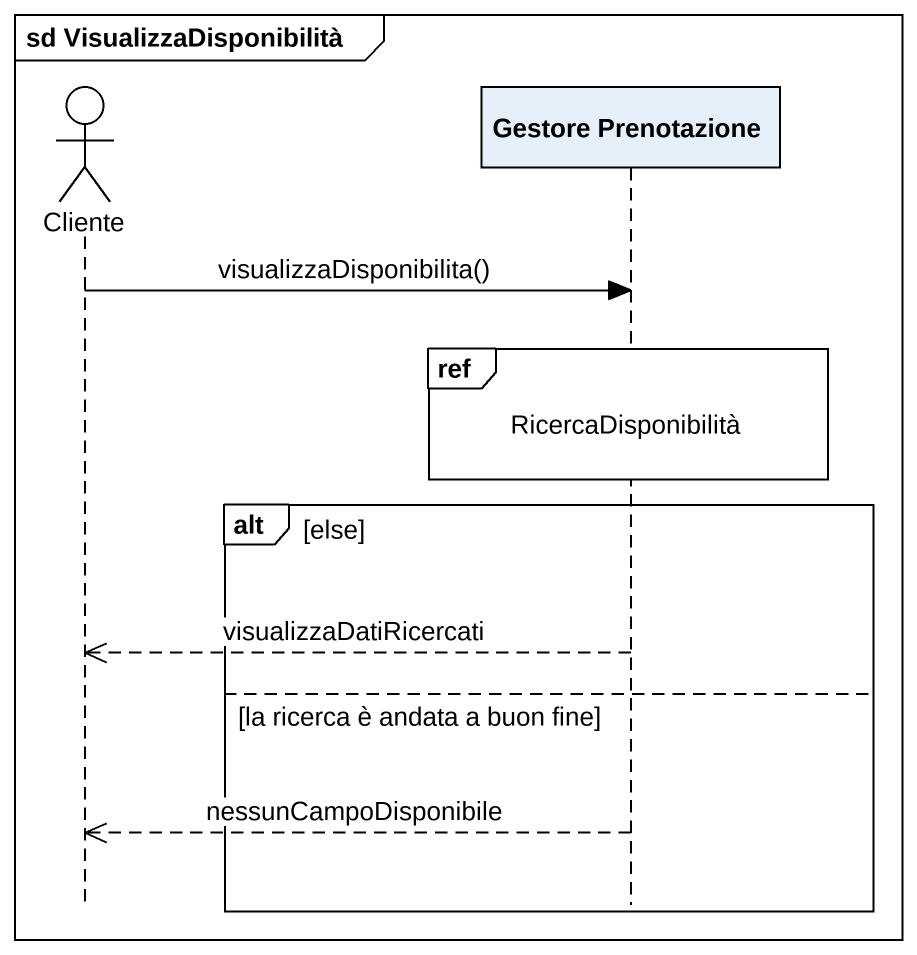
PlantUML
@startuml
mainframe sd VisualizzaDisponibilità
hide footbox
actor Cliente
participant "Gestore Prenotazione" as Gestore_Prenotazione

Cliente -> Gestore_Prenotazione : visualizzaDisponibilita()
ref over Gestore_Prenotazione : RicercaDisponibilità
alt else
  Gestore_Prenotazione -->> Cliente : visualizzaDatiRicercati
else la ricerca è andata a buon fine
  Gestore_Prenotazione -->> Cliente : nessunCampoDisponibile
end
@enduml
